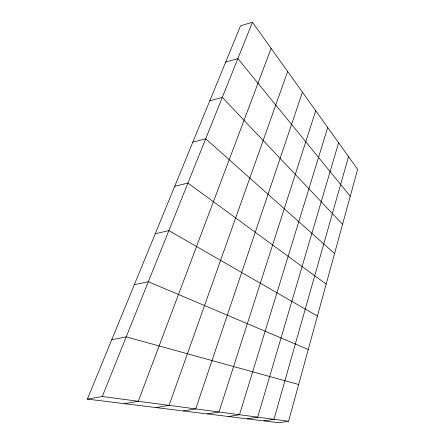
<?xml version="1.0" encoding="UTF-8"?>
<svg xmlns="http://www.w3.org/2000/svg" width="445" height="445" viewBox="0 0 445 445"><rect width="100%" height="100%" fill="white"/><g stroke="black" fill="none" stroke-linecap="round" stroke-linejoin="round"><path stroke-width="0.67" d="M288.588 421.259L357.624 169.356L252.454 22.25L240.578 25.766L87.376 399.12L279.065 422.75L288.588 421.259L102.294 396.489L87.376 399.12M348.535 156.64L273.964 419.312L263.985 420.892M338.606 142.75L257.694 417.149L247.22 418.823M327.715 127.52L239.493 414.729L228.469 416.514M315.722 110.744L218.99 412.003L207.353 413.911M302.444 92.171L195.722 408.911L183.407 410.957M287.665 71.5L169.083 405.367L156.006 407.581M271.111 48.349L138.295 401.279L124.355 403.682M102.294 396.489L252.454 22.25M225.671 62.094L237.858 58.618L350.254 196.251M209.79 100.798L222.311 97.377L342.567 224.291M192.835 142.116L205.701 138.768L334.551 253.55M174.696 186.327L187.929 183.067L326.174 284.11M155.238 233.742L168.861 230.593L317.418 316.061M134.318 284.722L148.346 281.713L308.257 349.497M111.767 339.685L126.224 336.848L298.656 384.519"/></g></svg>
